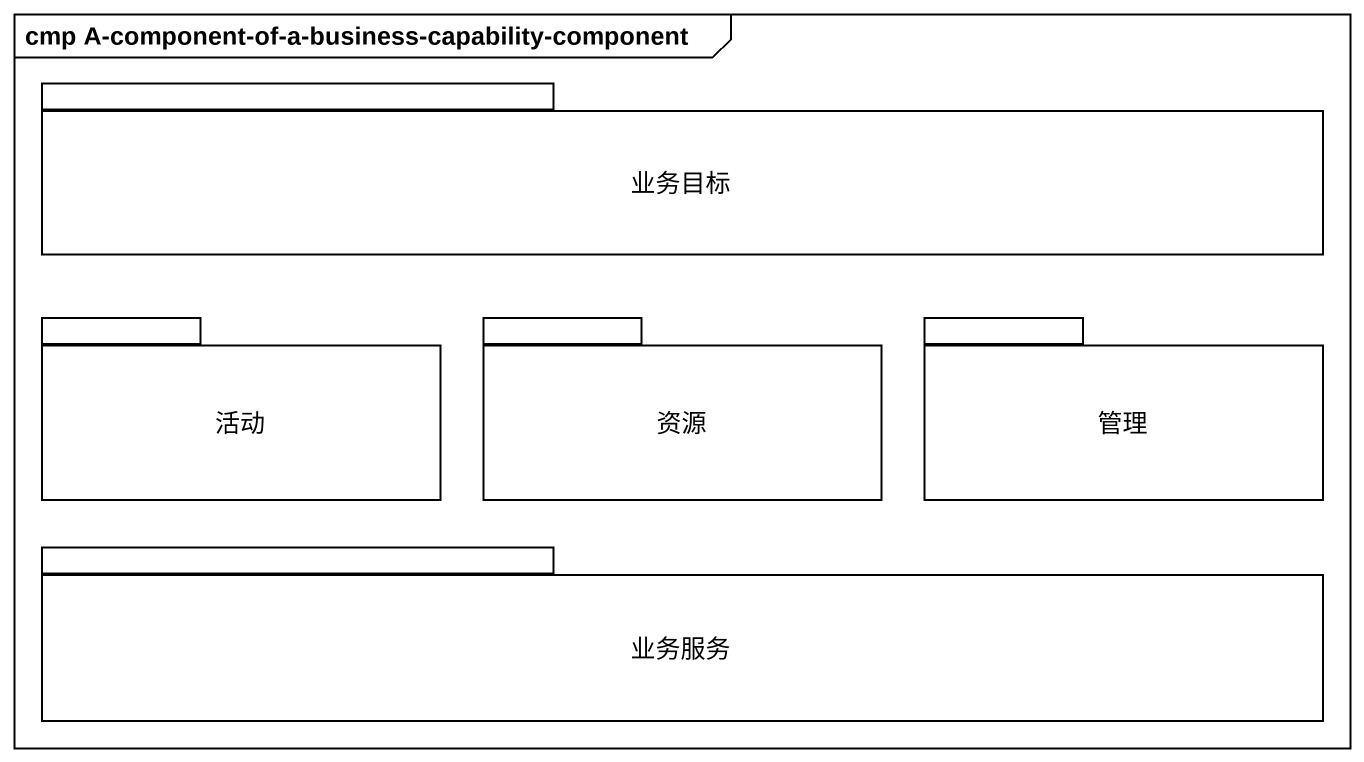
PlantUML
@startuml
mainframe cmp A-component-of-a-business-capability-component
package 业务目标 {
}
package 活动 {
}
package 资源 {
}
package 管理 {
}
package 业务服务 {
}
@enduml
